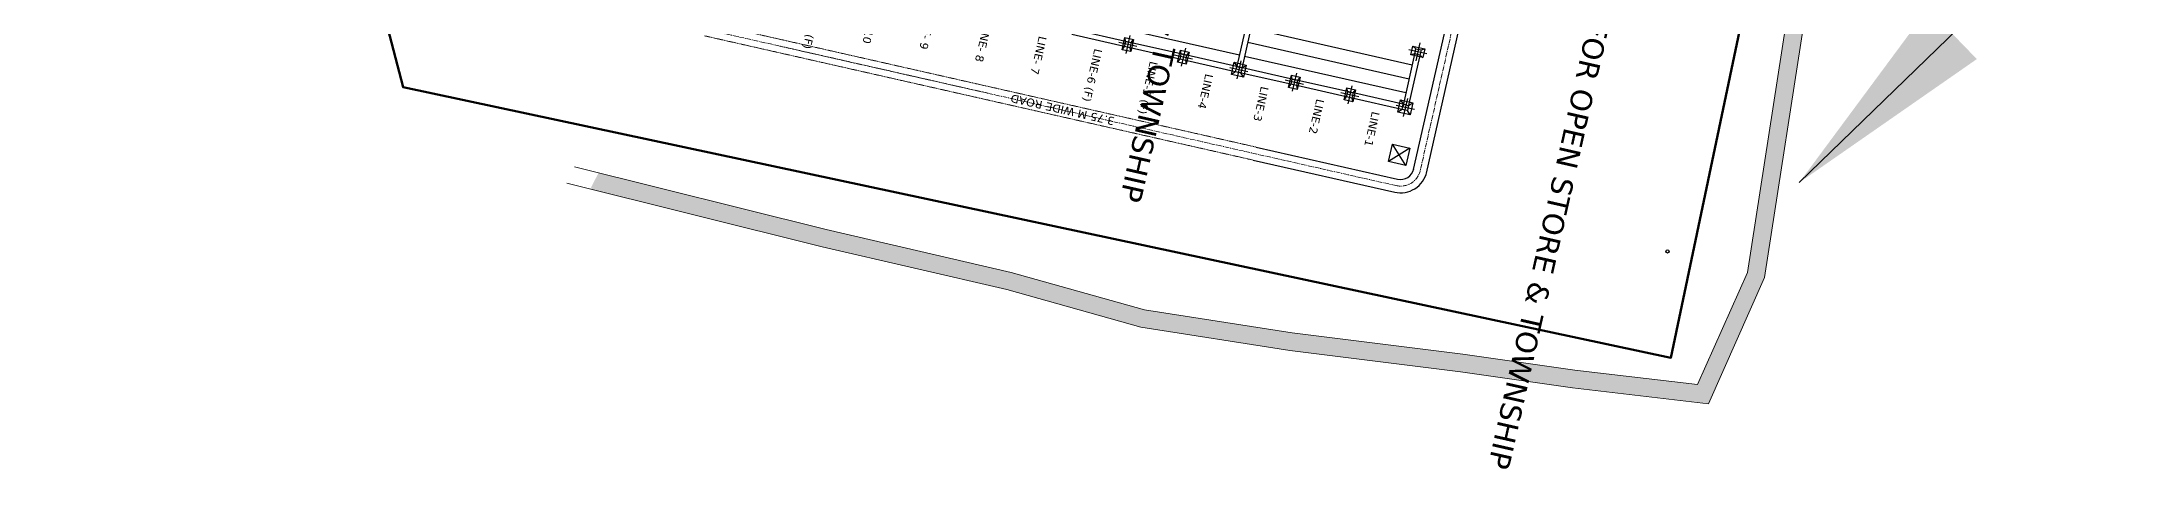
# Model space of a CAD drawing. Header units: metres. Extents: x 166708 to 226832, y 1503833 to 1555994.
# Drawn here: x 222100 to 222686, y 1554175 to 1554295 of the extents above; entities that cross this region are included whole.
import ezdxf

# ---------------------------------------------------------------- set-up
doc = ezdxf.new("R2010")
doc.units = ezdxf.units.M
doc.header["$MEASUREMENT"] = 0
doc.header["$PDMODE"] = 1
doc.linetypes.add('CENTER', pattern=[2, 1.25, -0.25, 0.25, -0.25])
doc.linetypes.add('HIDDEN', pattern=[0.375, 0.25, -0.125])
for name, color, linetype, lineweight in [('Co-ordinate', 1, 'Continuous', 50), ('E-LAY-CNTRL', 1, 'CENTER', 0), ('E-LAY-EXIST', 8, 'HIDDEN', 0), ('STREAM', 140, 'Continuous', 0)]:
    doc.layers.add(name, color=color, linetype=linetype, lineweight=lineweight)
for name, color, linetype in [('Details', 7, 'Continuous'), ('E-LAY-DIM', 7, 'Continuous'), ('E-LAY-ROAD', 7, 'Continuous'), ('Schematic presentation CT', 6, 'Continuous'), ('TXT', 222, 'Continuous')]:
    doc.layers.add(name, color=color, linetype=linetype)
doc.styles.add('ARIAL NARROW', font='arial.ttf', dxfattribs={"height": 300})
doc.styles.get("Standard").update_dxf_attribs({"font": 'arial.ttf'})
doc.styles.add('STYLE1', font='verdana.ttf')
doc.dimstyles.get("Standard").update_dxf_attribs({"dimtxt": 0.18, "dimasz": 0.18, "dimexe": 0.18, "dimexo": 0.0625, "dimgap": 0.09, "dimtad": 0, "dimtih": 1, "dimtoh": 1, "dimdec": 4, "dimzin": 0, "dimdsep": 46, "dimtxsty": 'Standard', "dimcen": 0.09, "dimadec": 0, "dimazin": 0, "dimtfac": 1, "dimtdec": 4, "dimtofl": 0, "dimtmove": 0, "dimatfit": 3, "dimfxl": 1, "dimtolj": 1, "dimtzin": 0, "dimarcsym": 0})
doc.dimstyles.new('STANDARD$0', dxfattribs={"dimscale": 88.888889, "dimtxt": 0.02, "dimasz": 0.02, "dimexe": 0.05, "dimexo": 0.1, "dimgap": 0.002, "dimtad": 2, "dimdec": 0, "dimzin": 1, "dimdsep": 46, "dimtxsty": 'ARIAL NARROW', "dimblk": 'OBLIQUE', "dimcen": 0.09, "dimadec": 0, "dimazin": 0, "dimtfac": 1, "dimtdec": 4, "dimtofl": 0, "dimtmove": 0, "dimatfit": 3, "dimfxl": 1, "dimtolj": 1, "dimtzin": 1, "dimarcsym": 0})

# ---------------------------------------------------------------- blocks, each defined once
blk = doc.blocks.new('TWR_CTE_p')
for p, q in [((-750, 750), (-1750, 1750)), ((1750, 1750), (750, 750)), ((-1750, -1750), (-750, -750)), ((750, -750), (1750, -1750))]:
    blk.add_line(p, q)
for points in [[(-1750, -1750), (1750, -1750), (1750, 1750), (-1750, 1750)], [(-750, -750), (750, -750), (750, 750), (-750, 750)]]:
    blk.add_lwpolyline(points, close=True)
blk = doc.blocks.new('TWR_CTD_p')
for p, q in [((-750, 750), (-1750, 1250)), ((1750, 1250), (750, 750)), ((-750, -750), (-1750, -1250)), ((750, -750), (1750, -1250))]:
    blk.add_line(p, q)
for points in [[(-1750, -1250), (1750, -1250), (1750, 1250), (-1750, 1250)], [(-750, -750), (750, -750), (750, 750), (-750, 750)]]:
    blk.add_lwpolyline(points, close=True)
blk = doc.blocks.new('TWR_CC_p')
for p, q in [((-750, 750), (-1750, 1250)), ((1750, 1250), (750, 750)), ((-750, -750), (-1750, -1250)), ((750, -750), (1750, -1250))]:
    blk.add_line(p, q)
for points in [[(-1750, -1250), (1750, -1250), (1750, 1250), (-1750, 1250)], [(-750, -750), (750, -750), (750, 750), (-750, 750)]]:
    blk.add_lwpolyline(points, close=True)
blk = doc.blocks.new('*D43')
at = {"layer": 'DEFPOINTS', "color": 0, "lineweight": -2, "transparency": 16777216}
for p in [(222017.4, 1554717.09), (221985.73, 1554523.43), (221995.2, 1554522.35, 2939.73)]:
    blk.add_point(p, dxfattribs=at)
at = {"layer": 'Details', "color": 0, "lineweight": -2, "transparency": 16777216}
for p, q in [((222008.57, 1554718.1), (222003.51, 1554718.67)), ((222006.92, 1554709.34), (221986.73, 1554532.27)), ((221986.37, 1554523.36), (221981.31, 1554523.94))]:
    blk.add_line(p, q, dxfattribs=at)
for points in [[(222005.45, 1554709.51), (222008.39, 1554709.17), (222007.93, 1554718.17)], [(221985.26, 1554532.43), (221988.21, 1554532.1), (221985.73, 1554523.43)]]:
    blk.add_solid(points, dxfattribs=at)
at = {"layer": 'Details', "color": 0, "transparency": 16777216, "insert": (221992.48, 1554620.33), "char_height": 300, "attachment_point": 5, "rotation": 83.4964, "style": 'ARIAL NARROW'}
blk.add_mtext('\\A1;{\\H0.026667x;196}', dxfattribs=at)

msp = doc.modelspace()

# ---------------------------------------------------------------- hatches: boundary and pattern name
at = {"layer": 'STREAM'}
h = msp.add_hatch(color=150, dxfattribs=at)
h.dxf.hatch_style = 1
h.paths.add_polyline_path([(222531.50572, 1554202.5), (222500.00572, 1554207), (222452.00572, 1554213), (222410.50572, 1554219.5), (222373.00572, 1554230), (222360, 1554233.00132), (222360, 1554227.86991), (222371.76884, 1554225.15403), (222409.44112, 1554214.60579), (222451.30862, 1554208.04823), (222499.34203, 1554202.04405), (222530.86413, 1554197.54089), (222569.0817, 1554193.10987), (222584.84503, 1554228.57736), (222596.91284, 1554306.51532), (222608.26649, 1554352.42358), (222621.18297, 1554383.22441), (222628.01904, 1554403.27687), (222621.29259, 1554399.04147), (222616.50572, 1554385), (222603.50572, 1554354), (222592.00572, 1554307.5), (222580.00572, 1554230), (222566.00572, 1554198.5)])
h.paths.add_polyline_path([(222319.83714, 1554237.13826), (222360, 1554227.86991), (222360, 1554233.00132), (222321.00572, 1554242), (222256.99058, 1554258.00379), (222254.67655, 1554253.42841)])
h.paths.add_polyline_path([(222104.27174, 1554254.02877), (222304.32077, 1554254.02877), (222304.32077, 1554271.87162), (222104.27174, 1554271.87162)], flags=9)
h = msp.add_hatch(color=150, dxfattribs=at)
h.dxf.hatch_style = 1
h.paths.add_polyline_path([(222256.99058, 1554258.00379), (222254.67655, 1554253.42841), (222319.83714, 1554237.13826), (222360, 1554227.86991), (222360, 1554233.00132), (222321.00572, 1554242)])
h.paths.add_polyline_path([(222373.00572, 1554230), (222360, 1554233.00132), (222360, 1554227.86991), (222371.76884, 1554225.15403), (222409.44112, 1554214.60579), (222451.30862, 1554208.04823), (222499.34203, 1554202.04405), (222530.86413, 1554197.54089), (222569.0817, 1554193.10987), (222584.84503, 1554228.57736), (222596.91284, 1554306.51532), (222608.26649, 1554352.42358), (222621.18297, 1554383.22441), (222628.01904, 1554403.27687), (222621.29259, 1554399.04147), (222616.50572, 1554385), (222603.50572, 1554354), (222592.00572, 1554307.5), (222580.00572, 1554230), (222566.00572, 1554198.5), (222531.50572, 1554202.5), (222500.00572, 1554207), (222452.00572, 1554213), (222410.50572, 1554219.5)])
h.paths.add_polyline_path([(222149.78242, 1554218.04795), (222483.19746, 1554218.04795), (222483.19746, 1554247.78603), (222149.78242, 1554247.78603)], flags=9)
h.paths.add_polyline_path([(222261.78242, 1554195.54795), (222542.99464, 1554195.54795), (222542.99464, 1554225.28603), (222261.78242, 1554225.28603)], flags=9)
h = msp.add_hatch(color=150, dxfattribs=at)
h.dxf.hatch_style = 1
h.paths.add_polyline_path([(222533.22292, 1554202.3009), (222531.50572, 1554202.5), (222528.54418, 1554202.92308), (222464.67239, 1554211.41667), (222452.00572, 1554213), (222410.50572, 1554219.5), (222406.33906, 1554220.66667), (222397.00572, 1554223), (222379.46179, 1554223), (222400.99816, 1554216.96982), (222409.8581, 1554214.54048), (222413.18217, 1554214.01984), (222453.00572, 1554208), (222486.66213, 1554203.62904), (222499.34203, 1554202.04405), (222515.08574, 1554199.79495), (222536.34053, 1554196.90595), (222543.00572, 1554196.13317), (222543.00572, 1554201)])

# ---------------------------------------------------------------- linework, layer by layer
at = {"layer": 'Co-ordinate', "color": 0}
msp.add_lwpolyline([(222657.5, 1554677), (222287.5, 1554878.5), (222175.5, 1554383.5), (222202, 1554282), (222558.5, 1554206)], close=True, dxfattribs=at)
at = {"layer": 'E-LAY-CNTRL'}
for p, q in [((222506.98609, 1554342.465, -0.49159), (222487.95913, 1554258.35078, -0.6279)), ((222366.14287, 1554280.40128, -0.36393), (222211.17442, 1554315.45574, -0.36393)), ((222308.22956, 1554293.5015, -0.36393), (222481.23939, 1554254.36602, -0.36393))]:
    msp.add_line(p, q, dxfattribs=at)
msp.add_arc((222482.49146, 1554259.90117, -0.36393), 5.675, 257.25398297, 347.25398371, dxfattribs=at)
at = {"layer": 'E-LAY-DIM', "color": 3}
for p, q in [((222483.99324, 1554260.02353, -0.39921), (222480.2196, 1554266.00347, -0.39921)), ((222485.09639, 1554264.90032, -0.39921), (222479.11645, 1554261.12668, -0.39921))]:
    msp.add_line(p, q, dxfattribs=at)
at = {"layer": 'E-LAY-DIM', "color": 3, "elevation": -0.39921}
msp.add_lwpolyline([(222485.09639, 1554264.90032), (222483.99324, 1554260.02353), (222479.11645, 1554261.12668), (222480.2196, 1554266.00347)], close=True, dxfattribs=at)
at = {"layer": 'E-LAY-DIM'}
msp.add_circle((222557.53253, 1554235.89078, -0.36393), 0.45, dxfattribs=at)
at = {"layer": 'E-LAY-EXIST', "color": 4}
for p, q in [((222286.78909, 1554296.45094, -0.16635), (222441.03696, 1554261.53759, -0.36393)), ((222288.11792, 1554299.97352, -0.28994), (222441.86432, 1554265.19518, -0.36393))]:
    msp.add_line(p, q, dxfattribs=at)
at = {"layer": 'E-LAY-ROAD'}
msp.add_line((222489.77723, 1554257.8898, -0.52718), (222508.83913, 1554342.15851, -0.41254), dxfattribs=at)
at = {"layer": 'E-LAY-ROAD', "ltscale": 2500}
for p, q in [((222437.15936, 1554290.99397, -0.36393), (222391.80523, 1554301.25325, -0.36393)), ((222439.80692, 1554302.69826, -0.36393), (222436.27684, 1554287.09254, -0.36393)), ((222441.26996, 1554302.36732, -0.36393), (222437.73988, 1554286.7616, -0.36393)), ((222405.63145, 1554293.2557, -0.36393), (222390.02572, 1554296.78577, -0.36393)), ((222405.96239, 1554294.71874, -0.36393), (222390.35667, 1554298.24881, -0.36393)), ((222406.37033, 1554296.52216, -0.36393), (222405.2235, 1554291.45227, -0.36393)), ((222485.74157, 1554288.20661, -0.36393), (222440.38744, 1554298.46589, -0.36393)), ((222486.15263, 1554258.86302, -0.96128), (222495.27661, 1554299.19858, -0.76333)), ((222408.33186, 1554293.4138, -0.36393), (222403.26197, 1554294.56063, -0.36393)), ((222421.23717, 1554289.72563, -0.36393), (222405.63145, 1554293.2557, -0.36393)), ((222421.56811, 1554291.18866, -0.36393), (222405.96239, 1554294.71874, -0.36393)), ((222423.93759, 1554289.88373, -0.36393), (222418.86769, 1554291.03056, -0.36393)), ((222421.97606, 1554292.99209, -0.36393), (222420.82923, 1554287.9222, -0.36393)), ((222436.84289, 1554286.19555, -0.36393), (222421.23717, 1554289.72563, -0.36393)), ((222437.17384, 1554287.65859, -0.36393), (222421.56811, 1554291.18866, -0.36393)), ((222437.58178, 1554289.46202, -0.36393), (222436.43495, 1554284.39212, -0.36393)), ((222483.97653, 1554280.40375, -0.36393), (222438.6224, 1554290.66303, -0.36393)), ((222484.85905, 1554284.30518, -0.36393), (222439.50492, 1554294.56446, -0.36393)), ((222486.62409, 1554292.10804, -0.36393), (222483.09401, 1554276.50232, -0.36393)), ((222488.08712, 1554291.7771, -0.36393), (222484.55705, 1554276.17138, -0.36393)), ((222489.89055, 1554291.36916, -0.36393), (222484.82066, 1554292.51599, -0.36393)), ((222487.92902, 1554294.47752, -0.36393), (222486.78219, 1554289.40762, -0.36393)), ((222439.54331, 1554286.35366, -0.36393), (222434.47342, 1554287.50048, -0.36393)), ((222452.44861, 1554282.66548, -0.36393), (222436.84289, 1554286.19555, -0.36393)), ((222452.77956, 1554284.12851, -0.36393), (222437.17384, 1554287.65859, -0.36393)), ((222455.14903, 1554282.82358, -0.36393), (222450.07914, 1554283.97041, -0.36393)), ((222453.1875, 1554285.93194, -0.36393), (222452.04067, 1554280.86205, -0.36393)), ((222468.38528, 1554280.59844, -0.36393), (222452.77956, 1554284.12851, -0.36393)), ((222468.38528, 1554280.59844, -0.36393), (222452.77956, 1554284.12851, -0.36393)), ((222468.05434, 1554279.1354, -0.36393), (222452.44861, 1554282.66548, -0.36393)), ((222468.05434, 1554279.1354, -0.36393), (222452.44861, 1554282.66548, -0.36393)), ((222470.75476, 1554279.29351, -0.36393), (222465.68486, 1554280.44034, -0.36393)), ((222468.79322, 1554282.40187, -0.36393), (222467.64639, 1554277.33198, -0.36393)), ((222483.66006, 1554275.60533, -0.36393), (222468.05434, 1554279.1354, -0.36393)), ((222483.991, 1554277.06837, -0.36393), (222468.38528, 1554280.59844, -0.36393)), ((222484.39895, 1554278.8718, -0.36393), (222483.25212, 1554273.8019, -0.36393)), ((222486.36048, 1554275.76343, -0.36393), (222481.29058, 1554276.91026, -0.36393)), ((222441.03696, 1554261.53759, -0.36393), (222480.82571, 1554252.53722, -0.36393)), ((222441.86432, 1554265.19518, -0.36393), (222481.65307, 1554256.19481, -0.36393))]:
    msp.add_line(p, q, dxfattribs=at)
at = {"layer": 'E-LAY-ROAD'}
for radius in [7.55, 3.8]:
    msp.add_arc((222482.49146, 1554259.90117, -0.36393), radius, 257.25398297, 347.25398371, dxfattribs=at)
at = {"layer": 'STREAM', "color": 150}
for points in [[(222248.03821, 1554255.088), (222319.83714, 1554237.13826), (222371.76884, 1554225.15403), (222409.44112, 1554214.60579), (222451.30862, 1554208.04823), (222499.34203, 1554202.04405), (222530.86413, 1554197.54089), (222569.0817, 1554193.10987), (222584.84503, 1554228.57736), (222596.91284, 1554306.51532), (222608.26649, 1554352.42358), (222621.18297, 1554383.22441), (222632.8759, 1554417.52367)], [(222250.23136, 1554259.69359), (222321.00572, 1554242), (222373.00572, 1554230), (222410.50572, 1554219.5), (222452.00572, 1554213), (222500.00572, 1554207), (222531.50572, 1554202.5), (222566.00572, 1554198.5), (222580.00572, 1554230), (222592.00572, 1554307.5), (222603.50572, 1554354), (222616.50572, 1554385), (222626.98263, 1554415.73226)]]:
    msp.add_lwpolyline(points, dxfattribs=at)

# ---------------------------------------------------------------- block references
at = {"layer": 'E-LAY-ROAD', "ltscale": 2500, "yscale": 0.0009999999310821295, "zscale": 0.001}
for name, p, xscale, rotation in [('TWR_CTD_p', (222405.79692, 1554293.98722, -0.36393), -0.0009999999398089005, 77.25398296619088), ('TWR_CTD_p', (222421.40264, 1554290.45714, -0.36393), -0.0009999999398089005, 77.25398296619088), ('TWR_CTE_p', (222437.00836, 1554286.92707, -0.36393), -0.0009999999965821884, 347.2539837020024), ('TWR_CC_p', (222487.3556, 1554291.94257, -0.36393), -0.0009999999965821884, 347.2539837020024), ('TWR_CTD_p', (222452.61409, 1554283.397, -0.36393), -0.0009999999398089005, 77.25398296619088), ('TWR_CTD_p', (222468.21981, 1554279.86692, -0.36393), -0.0009999999398089005, 77.25398296619088), ('TWR_CTE_p', (222483.82553, 1554276.33685, -0.36393), -0.0009999999965821884, 347.2539837020024)]:
    msp.add_blockref(name, p, dxfattribs=dict(at, xscale=xscale, rotation=rotation))

# ---------------------------------------------------------------- texts
at = {"layer": 'TXT', "linetype": 'Continuous', "style": 'STYLE1'}
for p in [(222438.41276, 1554404.86901, -0.7343), (222541.91276, 1554329.86901, -0.7343)]:
    msp.add_text('SPACE FOR OPEN STORE & TOWNSHIP', height=6, rotation=257.25397971, dxfattribs=at).set_placement(p)
at = {"layer": 'TXT', "style": 'STYLE1'}
for s, rotation, p in [('LINE- 11 (F)', 257.25397971, (222318.39728, 1554310.64299, -0.4349)), ('LINE- 10', 257.25397971, (222334.003, 1554307.11291, -0.4349)), ('LINE- 9', 257.25397971, (222349.60873, 1554303.58284, -0.4349)), ('LINE- 8', 257.25397971, (222365.21445, 1554300.05277, -0.4349)), ('LINE- 7', 257.25397971, (222380.82017, 1554296.52269, -0.4349)), ('LINE-6 (F)', 257.25397971, (222396.42589, 1554292.99262, -0.4349)), ('LINE-5 (F)', 257.25397971, (222412.03162, 1554289.46255, -0.4349)), ('LINE-4', 257.25397971, (222427.63734, 1554285.93247, -0.4349)), ('3.75 M WIDE ROAD', 167.2539837, (222402.22519, 1554273.48597)), ('LINE-3', 257.25397971, (222443.24306, 1554282.4024, -0.4349)), ('LINE-2', 257.25397971, (222458.84878, 1554278.87233, -0.4349)), ('LINE-1', 257.25397971, (222474.45451, 1554275.34225, -0.4349))]:
    msp.add_text(s, height=2.25, rotation=rotation, dxfattribs=at).set_placement(p)

# ---------------------------------------------------------------- dimensions: what is measured, and where the dimension line sits
at = {"layer": 'Details'}
dim = msp.add_linear_dim(base=(221985.72761, 1554523.43423), p1=(222017.40069, 1554717.09038), p2=(221995.20092, 1554522.35428, 2939.73159), angle=263.49639989, text='{\\H0.026667x;<>}', dimstyle='STANDARD$0', override={"dimasz": 0.1, "dimsah": 1, "dimfxl": 1.25}, dxfattribs=at)
dim.commit()
dim.dimension.update_dxf_attribs({"geometry": '*D43', "text_midpoint": (221996.7181, 1554619.84259), "dimtype": 161})

# ---------------------------------------------------------------- leaders
at = {"layer": 'Schematic presentation CT', "color": 7, "linetype": 'Continuous'}
msp.add_leader([(222594.58267, 1554255.22642), (222685.99142, 1554343.89119)], dimstyle='Standard', override={"dimasz": 60, "dimgap": 0.09, "dimtad": 0}, dxfattribs=at)

doc.saveas('drawing.dxf')
